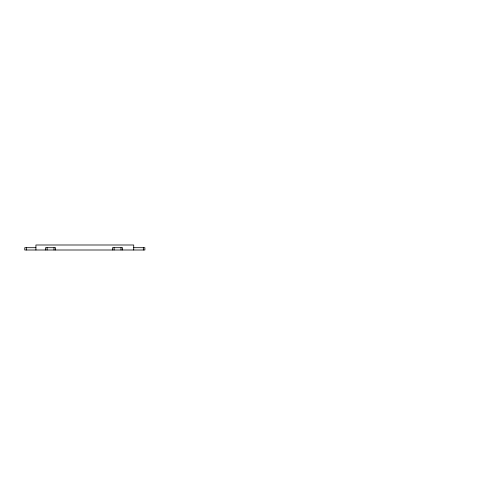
<?xml version="1.0" encoding="UTF-8"?>
<svg xmlns="http://www.w3.org/2000/svg" width="495" height="495" viewBox="0 0 495 495"><rect width="100%" height="100%" fill="white"/><g stroke="black" fill="none" stroke-linecap="round" stroke-linejoin="round"><path stroke-width="0.74" d="M35.918 247.692L24.75 247.692L24.75 250L144.88 250L144.88 247.692L133.712 247.692M143.34 247.692L143.34 250M133.712 250L133.712 244.994L35.918 244.994L35.918 250M122.543 250L122.543 247.692L112.538 247.692L112.538 250M121.009 247.692L121.009 250M114.073 247.692L114.073 250M55.551 250L55.551 247.692L45.54 247.692L45.54 250M54.011 247.692L54.011 250M47.081 247.692L47.081 250M26.291 247.692L26.291 250"/></g></svg>
